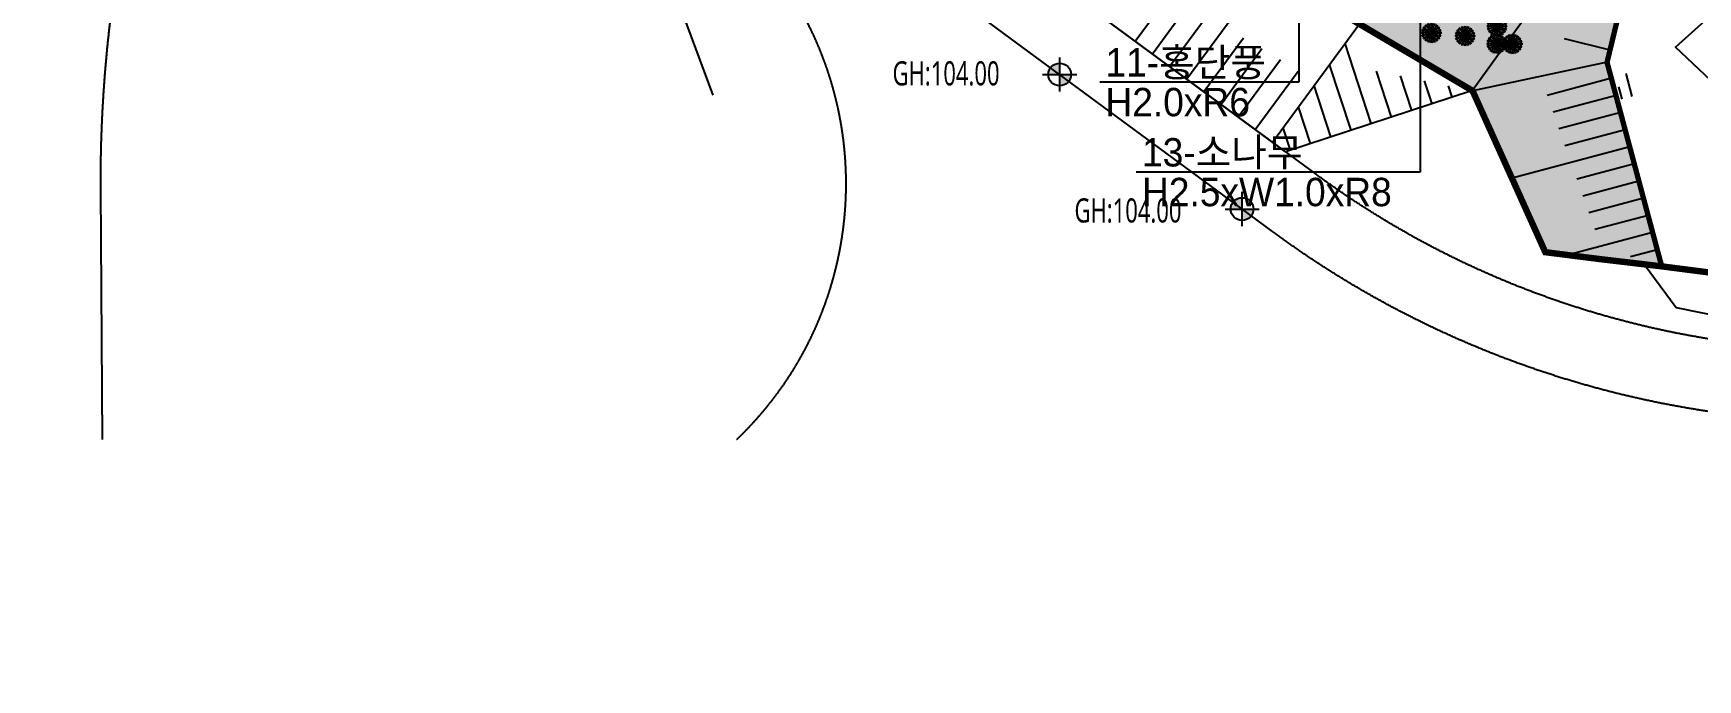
# Model space of a CAD drawing. Header units: millimetres. Extents: x 13387 to 322416, y 10188 to 219730.
# Drawn here: x 13387 to 107185, y 14718 to 51162 of the extents above; entities that cross this region are included whole.
import ezdxf
from ezdxf.enums import TextEntityAlignment as Align
from ezdxf.xclip import XClip

# ---------------------------------------------------------------- set-up
doc = ezdxf.new("R2010")
doc.units = ezdxf.units.MM
doc.header["$LTSCALE"] = 400
doc.header["$XCLIPFRAME"] = 0
for name, pattern in [('base$0$base$0$CENTER', [2, 1.25, -0.25, 0.25, -0.25]), ('base$0$base$0$PHANTOM2', [31.75, 15.875, -3.175, 3.175, -3.175, 3.175, -3.175]), ('base$0$base$0$XREF_BASE$0$PHANTOMX2', [5, 2.5, -0.5, 0.5, -0.5, 0.5, -0.5])]:
    doc.linetypes.add(name, pattern=pattern)
doc.layers.get('Defpoints').update_dxf_attribs({"color": 153})
for name, color, linetype in [('0-녹지', 71, 'Continuous'), ('_교목_Name', 7, 'Continuous'), ('_교목_Plant', 90, 'Continuous'), ('_교목_Size', 7, 'Continuous'), ('_교목_Tag', 7, 'Continuous'), ('base$0$base$0$1-HY', 8, 'Continuous'), ('base$0$base$0$1-SIM', 8, 'Continuous'), ('base$0$base$0$1-지적선', 3, 'Continuous'), ('base$0$base$0$ADA030', 1, 'Continuous'), ('base$0$base$0$CE-SLOP-FILL', 1, 'Continuous'), ('base$0$base$0$CE_GH', 240, 'Continuous'), ('base$0$base$0$LSMD_CONT_LDREG_41500', 1, 'Continuous'), ('base$0$base$0$rndur', 1, 'Continuous'), ('base$0$base$0$XREF_BASE$0$CE-SLOP-FILL', 1, 'Continuous'), ('base$0$base$0$XREF_BASE$0$CE_PROPERTY LINE', 2, 'Continuous'), ('base$0$base$0$XREF_BASE$0$LSMD_CONT_LDREG_41500', 1, 'Continuous'), ('base$0$base$0$XREF_BASE$0$성토옹벽', 6, 'Continuous'), ('base$0$base$0$사업부지', 7, 'Continuous')]:
    doc.layers.add(name, color=color, linetype=linetype)
doc.layers.add('base$0$base$0$CE_GH_TEXT', color=2, linetype='Continuous', lineweight=20)
doc.styles.add('base$0$base$0$나눔고딕N', font='NanumGothic.ttf')
doc.styles.add('Landy', font='')
doc.styles.get("Standard").update_dxf_attribs({"font": 'arial.ttf'})
doc.styles.get('Landy').set_extended_font_data('Dotum')
doc.dimstyles.new('LandyUse_T', dxfattribs={"dimtxt": 2.5, "dimasz": 80, "dimexe": 1.25, "dimexo": 0.625, "dimtad": 1, "dimtxsty": 'Standard', "dimcen": 2.5, "dimadec": 0, "dimazin": 0, "dimtfac": 1, "dimtmove": 0, "dimatfit": 3, "dimfxl": 1, "dimarcsym": 0})

# ---------------------------------------------------------------- blocks, each defined once
blk = doc.blocks.new('base$0$base$0$XREF_BASE$0$A$C3CBC0631')
at = {"layer": 'base$0$base$0$XREF_BASE$0$CE_PROPERTY LINE', "color": 8, "linetype": 'base$0$base$0$XREF_BASE$0$PHANTOMX2', "ltscale": 3, "flags": 128}
blk.add_lwpolyline([(24653, 158067), (15380, 151109), (8259, 149251), (3838, 149290), (748, 147602), (-6916, 147572), (-7299, 146160), (-1843, 125252), (436, 116516), (2171, 109870), (5326, 104706), (5798, 96717), (3940, 88655), (43, 76542), (81, 64279), (3722, 52297), (8342, 45951), (24954, 35648), (27528, 32946), (33205, 26984), (45785, 19196), (55262, 14961), (63842, 9900), (67943, 799), (71065, 403), (74495, 0), (71416, 11497), (72509, 16027), (80907, 20283), (84381, 29814), (86654, 26118), (86417, 19281), (94182, 16961), (94474, 13223), (94701, 13128), (143072, 50641), (145797, 73715), (141926, 86006), (137274, 142330), (130340, 137929), (128629, 139085), (122336, 140647), (114378, 141402), (105828, 145930), (90331, 146144), (69871, 143916), (58636, 140116), (56478, 144307), (45633, 153630)], close=True, dxfattribs=at)
blk = doc.blocks.new('base$0$base$0$A$C61401735')
at = {"layer": 'base$0$base$0$ADA030', "color": 251, "flags": 128}
blk.add_lwpolyline([(75954, 578), (75951, 586)], dxfattribs=at)
at = {"layer": 'base$0$base$0$CE-SLOP-FILL', "color": 251, "linetype": 'ByBlock'}
for p, q in [((77869, 12190), (75299, 12818)), ((77702, 11497), (70141, 9892)), ((77954, 10597), (74320, 9629)), ((78212, 9631), (74656, 8684)), ((78469, 8664), (74992, 7739)), ((78726, 7698), (75328, 6793)), ((78983, 6732), (72356, 4967)), ((79241, 5765), (76001, 4903)), ((79498, 4799), (76337, 3958)), ((79755, 3833), (76673, 3012)), ((80013, 2866), (77010, 2067)), ((80270, 1900), (75520, 635)), ((80527, 934), (79026, 534))]:
    blk.add_line(p, q, dxfattribs=at)
blk.add_lwpolyline([(95670, 31700, 0.255356), (84593, 25001, -0.144646), (77381, 18193, -0.034246), (75177, 17259), (74975, 16673), (70128, 9900), (74229, 799), (77351, 403), (80781, 0), (77702, 11497), (78795, 16027), (87193, 20283), (90667, 29814), (95670, 30504), (95670, 31700)], format="xyb", dxfattribs=at)
blk = doc.blocks.new('base$0$base$0$A$C0C523BD5')
at = {"layer": 'base$0$base$0$1-SIM', "color": 8}
for p, q in [((0.394, 0.892), (0.394, 0)), ((0, 0.48), (0, 0))]:
    blk.add_line(p, q, dxfattribs=at)
blk = doc.blocks.new('base$0$base$0$G$C940A8A8A')
at = {"layer": 'base$0$base$0$LSMD_CONT_LDREG_41500', "color": 1, "linetype": 'Continuous', "const_width": 300, "flags": 128}
blk.add_lwpolyline([(10039, 103817), (3210, 93080), (151, 81205), (648, 68692), (3516, 61385), (16989, 47222), (18797, 43957), (22785, 36755), (32990, 26043), (41091, 19552), (48115, 12489), (49785, 2647), (52706, 1476), (55923, 220), (55847, 12122), (58048, 16229), (67249, 18227)], dxfattribs=at)
blk = doc.blocks.new('base$0$base$0$현황측량 지적')
at = {"layer": 'base$0$base$0$1-HY'}
blk.add_lwpolyline([(14867, -139998), (16677, -142433), (20940, -143298), (26927, -143527), (31201, -141496), (16636, -127759), (22932, -122082), (21439, -120251)], dxfattribs=at)
at = {"layer": 'base$0$base$0$rndur', "linetype": 'base$0$base$0$PHANTOM2', "ltscale": 2, "const_width": 360, "flags": 128}
blk.add_lwpolyline([(206883, -157310), (202971, -156085), (192523, -138055), (192037, -134393), (187653, -139214), (180694, -143462), (173737, -143509), (161354, -148904), (157725, -144242), (154816, -136784), (158050, -127241), (126239, -144923), (122996, -147375), (114777, -142533), (78067, -156212), (59378, -150969), (50990, -145420), (42961, -141949), (35259, -140747), (23792, -141142), (15855, -140119), (12425, -139716), (9303, -139321), (5202, -130219), (-3377, -125158), (-12855, -120922), (-25433, -113134), (-31110, -107172), (-33684, -104469), (-50296, -94166), (-54916, -87820), (-58556, -75838), (-58594, -63575), (-54697, -51462), (-52838, -43399), (-53310, -35411), (-56465, -30247), (-58199, -23603), (-65933, 6044), (-65550, 7455), (-83110, 7388), (-99556, 7405), (-100789, 7832), (-83513, -58384), (-91570, -60086), (-90952, -159807)], dxfattribs=at)
at = {"layer": 'base$0$base$0$rndur', "linetype": 'base$0$base$0$PHANTOM2', "ltscale": 2, "flags": 128}
blk.add_lwpolyline([(206883, -157310), (202971, -156085), (192523, -138055), (192037, -134393), (187653, -139214), (180694, -143462), (173737, -143509), (161354, -148904), (157725, -144242), (154816, -136784), (158050, -127241), (126239, -144923), (122996, -147375), (114777, -142533), (78067, -156212), (59378, -150969), (50990, -145420), (42961, -141949), (35259, -140747), (23792, -141142), (15855, -140119), (12425, -139716), (9303, -139321), (5202, -130219), (-3377, -125158), (-12855, -120922), (-25433, -113134), (-31110, -107172), (-33684, -104469), (-50296, -94166), (-54916, -87820), (-58556, -75838), (-58594, -63575), (-54697, -51462), (-52838, -43399), (-53310, -35411), (-56465, -30247), (-58199, -23603), (-65933, 6044), (-65550, 7455), (-83110, 7388), (-99556, 7405), (-100789, 7832), (-83513, -58384), (-91570, -60086), (-90952, -159807)], dxfattribs=at)
at = {"layer": 'base$0$base$0$1-SIM', "xscale": 1500, "yscale": 1500, "zscale": 1500, "rotation": 14.62512501046145}
blk.add_blockref('base$0$base$0$A$C0C523BD5', (13607, -130698), dxfattribs=at)
at = {"layer": 'base$0$base$0$1-지적선', "color": 8, "rotation": 14.62512504690287}
blk.add_blockref('base$0$base$0$G$C940A8A8A', (-38193, -154447), dxfattribs=at)
blk = doc.blocks.new('base$0$base$0$XREF_BASE$0$42423123')
at = {"color": 8, "elevation": -85.903, "flags": 128}
blk.add_lwpolyline([(296753.797, 354722.355), (296742.728, 354721.684), (296725.083, 354743.467), (296725.304, 354745.576), (296719.523, 354752.714), (296718.006, 354754.586), (296707.445, 354767.624, -0.241383), (296702.098, 354793.07), (296709.251, 354819.265), (296716.193, 354817.325), (296719.019, 354827.438), (296712.017, 354829.394), (296712.346, 354830.601)], format="xyb", dxfattribs=at)
at = {"color": 8, "flags": 128}
blk.add_lwpolyline([(296720.991, 354828.24), (296719.555, 354821.015), (296715.721, 354813.683), (296708.892, 354802.946), (296705.833, 354791.071), (296706.33, 354778.558), (296709.198, 354771.251), (296722.671, 354757.088), (296724.479, 354753.823), (296728.467, 354746.621), (296738.672, 354735.909), (296746.773, 354729.418), (296753.797, 354722.355)], dxfattribs=at)
at = {"layer": 'base$0$base$0$XREF_BASE$0$CE-SLOP-FILL', "color": 8}
for p, q in [((296736.112, 354729.851), (296738.628, 354731.89)), ((296736.867, 354728.919), (296739.485, 354731.039)), ((296738.378, 354727.054), (296744.02, 354731.624)), ((296737.623, 354727.986), (296740.342, 354730.189)), ((296739.133, 354726.122), (296742.056, 354728.489)), ((296739.889, 354725.189), (296742.913, 354727.639)), ((296742.155, 354722.392), (296748.583, 354727.599)), ((296740.644, 354724.257), (296743.763, 354726.783)), ((296747.808, 354721.992), (296747.52, 354726.738)), ((296741.399, 354723.324), (296744.566, 354725.889)), ((296746.61, 354721.919), (296746.374, 354725.81)), ((296745.412, 354721.847), (296745.228, 354724.882)), ((296749.006, 354722.065), (296748.841, 354724.785)), ((296744.215, 354721.774), (296744.083, 354723.953)), ((296750.204, 354722.137), (296750.08, 354724.177)), ((296751.401, 354722.21), (296751.319, 354723.57)), ((296743.017, 354721.702), (296742.937, 354723.025)), ((296752.599, 354722.282), (296752.558, 354722.963)), ((296753.797, 354722.355), (296753.797, 354722.355))]:
    blk.add_line(p, q, dxfattribs=at)
at = {"layer": 'base$0$base$0$XREF_BASE$0$LSMD_CONT_LDREG_41500', "color": 8, "linetype": 'Continuous', "flags": 128}
blk.add_lwpolyline([(296753.797, 354722.355), (296753.797, 354722.355), (296746.773, 354729.418), (296738.672, 354735.909), (296728.467, 354746.621), (296724.479, 354753.823), (296722.671, 354757.088), (296709.198, 354771.251), (296706.33, 354778.558), (296705.833, 354791.071), (296708.892, 354802.946), (296715.721, 354813.683), (296719.555, 354821.015), (296720.991, 354828.24)], dxfattribs=at)
blk = doc.blocks.new('base$0$base$0$XREF_BASE$0$A$C5E376D50')
at = {"color": 8}
for points in [[(374986, 153404, -0.180089), (333337, 157628), (326035, 161222, 0.102992), (299192, 168139), (300158, 168093, -0.148011), (272310, 177969), (248009, 195863), (239404, 202199), (237464, 203627), (223953, 213576, -0.241383), (211743, 238073), (212176, 276367), (195483, 272011, -0.369038), (200555, 266091, -0.003164), (200552, 265424), (199994, 216062, -0.041869), (198408, 199419)], [(204104, 131527), (203820, 177083, -0.044561), (204938, 190557, -0.560052), (228633, 200196), (234661, 195757), (234661, 195757), (237621, 193577), (237621, 193577, -0.414994), (241911, 165582, -0.146038), (232777, 158695), (225692, 156060), (228481, 148562), (250625, 156797, -0.101084), (278308, 161110), (298817, 160148, -0.102992), (322502, 154045), (329803, 150451, 0.132121), (364456, 143617, -0.332166)]]:
    blk.add_lwpolyline(points, format="xyb", dxfattribs=at)
blk.add_lwpolyline([(235447, 195178), (234198, 193482), (236598, 187028), (236598, 187027), (238308, 182431)], dxfattribs=at)
at = {"layer": 'Defpoints', "linetype": 'Continuous', "flags": 128}
blk.add_lwpolyline([(221214, 261437), (217317, 249324), (217355, 237061), (220996, 225079), (225616, 218733), (242228, 208431), (244802, 205728), (250479, 199767), (263058, 191978), (272536, 187743), (281116, 182682), (285217, 173581), (288339, 173185), (291769, 172782), (288690, 184280), (289783, 188809), (298181, 193066)], dxfattribs=at)
at = {"color": 8, "xscale": 1000, "yscale": 1000, "zscale": 1000, "rotation": 14.62585327519887}
blk.add_blockref('base$0$base$0$XREF_BASE$0$42423123', (-197286947, -417977119), dxfattribs=at)
blk = doc.blocks.new('base$0$base$0$A$C22D04AE8')
at = {"layer": 'base$0$base$0$CE_GH'}
h = blk.add_hatch(color=256, dxfattribs=at)
h.paths.add_polyline_path([(0, 0), (0, 800, 0.4142136), (-800, 0)])
h.paths.add_polyline_path([(800, 0), (0, 0), (0, -800, 0.4142136)])
for points in [[(0, -1200), (0, 1200)], [(-1200, 0), (1200, 0)]]:
    blk.add_lwpolyline(points, dxfattribs=at)
blk.add_circle((0, 0), 800, dxfattribs=at)
blk = doc.blocks.new('base', base_point=(0, 0))
at = {"layer": 'base$0$base$0$사업부지', "color": 8, "linetype": 'base$0$base$0$CENTER', "ltscale": 150, "flags": 128}
blk.add_lwpolyline([(2525272.1, -1110515.9, 0.0529487), (2511914.4, -1108447.3), (2511914.4, -1108447.3), (2511914.4, -1108447.3), (2512880.1, -1108493.5, -0.1480106), (2482858.3, -1097815.3), (2481131, -1096541), (2470849.7, -1088955.9), (2456963.6, -1078711.4), (2456963.6, -1078711.4), (2453744.8, -1076336.7), (2448035.9, -1072125), (2434377.2, -1062048.2), (2434377.6, -1062048.2), (2425956, -1055835.2, -0.217698), (2420599.7, -1044349.9), (2421054.4, -1007167.3, 0.0428045), (2420300, -996897.9), (2416071.6, -979543.3), (2408961.6, -952194.3)], format="xyb", dxfattribs=at)
ref = blk.add_blockref('base$0$base$0$현황측량 지적', (2488921, -959657.5))
XClip(ref).set_block_clipping_path([(-120941.079460036, -150848.0068536659), (162857.5363889819, 70751.9931463341)])
ref = blk.add_blockref('base$0$base$0$XREF_BASE$0$A$C5E376D50', (2212998.1, -1272554.8))
XClip(ref).set_block_clipping_path([(154965.4345864058, 162053.3751671459), (438965.4345861674, 383653.3751671459)])
at = {"layer": 'base$0$base$0$CE-SLOP-FILL', "linetype": 'ByBlock'}
blk.add_blockref('base$0$base$0$A$C61401735', (2424002.9, -1099771.4), dxfattribs=at)
at = {"layer": 'base$0$base$0$CE_GH', "linetype": 'ByBlock', "xscale": 0.8, "yscale": 0.8, "zscale": 0.8}
for p in [(2470856.9, -1088960), (2481137.9, -1096545.5)]:
    blk.add_blockref('base$0$base$0$A$C22D04AE8', p, dxfattribs=at)
at = {"layer": 'base$0$base$0$XREF_BASE$0$성토옹벽'}
blk.add_blockref('base$0$base$0$XREF_BASE$0$A$C3CBC0631', (2430288.9, -1099777.9), dxfattribs=at)
at = {"layer": 'base$0$base$0$CE_GH_TEXT', "color": 2, "lineweight": 20, "style": 'base$0$base$0$나눔고딕N', "width": 0.7}
for p in [(2461437.5, -1088895.5), (2471689.5, -1096626.1)]:
    blk.add_text('GH:104.00', height=1360, dxfattribs=at).set_placement(p, align=Align.MIDDLE_LEFT)
blk = doc.blocks.new('TE000015_0')
for q in [(-0.7, 0), (-0.67, 0.22), (-0.67, -0.22), (-0.57, 0.41), (-0.57, -0.41), (-0.41, 0.57), (-0.41, -0.57), (-0.22, 0.67), (-0.22, -0.67), (0, 0.7), (0.22, 0.67), (0.41, 0.57), (0.57, 0.41), (0.67, 0.22), (0.41, -0.57), (0.67, -0.22), (0.57, -0.41), (0.7, 0), (0.22, -0.67), (0, -0.7)]:
    blk.add_line((0, 0), q)
at = {"color": 0}
for centre, start, end in [((-0.7, 0.11), 270, 72), ((-0.7, -0.11), 288, 90), ((-0.63, 0.32), 252, 54), ((-0.5, 0.5), 234, 36), ((-0.32, 0.63), 216, 18), ((-0.11, 0.7), 198, 0), ((0.11, 0.7), 180, 342), ((0.32, 0.63), 162, 324), ((0.5, 0.5), 144, 306), ((0.63, 0.32), 126, 288), ((0.7, 0.11), 108, 270), ((0.7, -0.11), 90, 252), ((-0.63, -0.32), 306, 108), ((-0.5, -0.5), 324, 126), ((-0.32, -0.63), 342, 144), ((-0.11, -0.7), 0, 162), ((0.11, -0.7), 18, 180), ((0.32, -0.63), 36, 198), ((0.5, -0.5), 54, 216), ((0.63, -0.32), 72, 234)]:
    blk.add_arc(centre, 0.111, start, end, dxfattribs=at)
blk = doc.blocks.new('G$CE0093AA2')
at = {"layer": '0-녹지'}
h = blk.add_hatch(color=256, dxfattribs=at)
h.dxf.hatch_style = 1
edge = h.paths.add_edge_path()
edge.add_line((19332, 126164), (19440, 125747))
edge.add_line((19440, 125747), (22595, 120583))
edge.add_line((22595, 120583), (23068, 112594))
edge.add_line((23068, 112594), (21209, 104532))
edge.add_line((21209, 104532), (17313, 92419))
edge.add_line((17313, 92419), (17351, 80156))
edge.add_line((17351, 80156), (20991, 68174))
edge.add_line((20991, 68174), (25611, 61828))
edge.add_line((25611, 61828), (42224, 51526))
edge.add_line((42224, 51526), (44798, 48823))
edge.add_line((44798, 48823), (50475, 42861))
edge.add_line((50475, 42861), (63054, 35073))
edge.add_line((63054, 35073), (72532, 30838))
edge.add_line((72532, 30838), (81111, 25777))
edge.add_line((81111, 25777), (85212, 16676))
edge.add_line((85212, 16676), (91764, 15877))
edge.add_line((91764, 15877), (88685, 27374))
edge.add_line((88685, 27374), (89778, 31902))
edge.add_line((89778, 31902), (98176, 36160))
edge.add_line((98176, 36160), (101651, 45691))
edge.add_line((101651, 45691), (103923, 41996))
edge.add_line((103923, 41996), (103686, 35158))
edge.add_line((103686, 35158), (111452, 32838))
edge.add_line((111452, 32838), (111744, 29100))
edge.add_line((111744, 29100), (111971, 29006))
edge.add_line((111971, 29006), (160342, 66518))
edge.add_line((160342, 66518), (163067, 89592))
edge.add_line((163067, 89592), (159195, 101883))
edge.add_line((159195, 101883), (154544, 158207))
edge.add_line((154544, 158207), (147609, 153806))
edge.add_line((147609, 153806), (145898, 154962))
edge.add_line((145898, 154962), (139606, 156524))
edge.add_line((139606, 156524), (131647, 157279))
edge.add_line((131647, 157279), (123097, 161807))
edge.add_line((123097, 161807), (107601, 162021))
edge.add_line((107601, 162021), (87141, 159793))
edge.add_line((87141, 159793), (75906, 155993))
edge.add_line((75906, 155993), (73745, 160181))
edge.add_line((73745, 160181), (73096, 160745))
edge.add_line((73096, 160745), (72894, 160510))
edge.add_line((72894, 160510), (72242, 159752))
edge.add_line((72242, 159752), (62304, 168301))
edge.add_line((62304, 168301), (42227, 172547))
edge.add_line((42227, 172547), (32820, 165471))
edge.add_line((32820, 165471), (25883, 163665))
edge.add_line((25883, 163665), (18187, 161975))
edge.add_line((18187, 161975), (11890, 160474))
edge.add_line((11890, 160474), (17026, 140967))
edge.add_line((17026, 140967), (15748, 140633))
edge.add_arc((16971, 144898), 4437, 254.00037, 277.35559)
edge.add_arc((17403, 141489), 1000, 277.81441, 14.39027)
edge.add_line((18371, 141737), (13785, 159318))
edge.add_line((13785, 159318), (29855, 163519))
edge.add_line((29855, 163519), (30813, 159836))
edge.add_line((30813, 159836), (33433, 159836))
edge.add_arc((33433, 161336), 1500, 270, 0)
edge.add_line((34933, 161336), (34933, 165036))
edge.add_line((34933, 165036), (63733, 165036))
edge.add_line((63733, 165036), (63733, 161336))
edge.add_arc((65233, 161336), 1500, 180, 270)
edge.add_line((65233, 159836), (65633, 159836))
edge.add_line((65633, 159836), (65633, 153836))
edge.add_line((65633, 153836), (51533, 153836))
edge.add_arc((51533, 152336), 1500, 90, 180)
edge.add_line((50033, 152336), (50033, 151836))
edge.add_line((50033, 151836), (71008, 151836))
edge.add_line((71008, 151836), (71008, 151636))
edge.add_line((71008, 151636), (50033, 151636))
edge.add_line((50033, 151636), (50033, 151436))
edge.add_line((50033, 151436), (132842, 151437))
edge.add_line((132842, 151437), (125758, 157216))
edge.add_line((125758, 157216), (126390, 157991))
edge.add_line((126390, 157991), (133198, 152437))
edge.add_line((133198, 152437), (151994, 152437))
edge.add_line((151994, 152437), (152030, 124236))
edge.add_line((152030, 124236), (152233, 124236))
edge.add_line((152233, 124236), (152230, 88933))
edge.add_line((152230, 88933), (158560, 88933))
edge.add_line((158560, 88933), (158560, 78842))
edge.add_line((158560, 78842), (152230, 78842))
edge.add_line((152230, 78842), (152230, 66033))
edge.add_line((152230, 66033), (147833, 66033))
edge.add_line((147833, 66033), (147833, 62187))
edge.add_line((147833, 62187), (147083, 61578))
edge.add_line((147083, 61578), (147725, 60739))
edge.add_line((147725, 60739), (131769, 47783))
edge.add_line((131769, 47783), (123643, 42450))
edge.add_line((123643, 42450), (107643, 42441))
edge.add_line((107643, 42441), (107643, 47629))
edge.add_line((107643, 47629), (107217, 47629))
edge.add_arc((107217, 34129), 13500, 90, 149.81131)
edge.add_arc((80422, 49717), 17500, 296.88928, 329.81131, ccw=False)
edge.add_arc((80422, 49717), 17500, 238.20401, 296.88928, ccw=False)
edge.add_line((71201, 34843), (39074, 54760))
edge.add_arc((54617, 79833), 29500, 180, 238.20401, ccw=False)
edge.add_line((25117, 79833), (25117, 118109))
edge.add_arc((16617, 118109), 8500, 360, 71.37307)
ref = blk.add_blockref('base', (-2413015, 1115651))
XClip(ref).set_block_clipping_path([(2413015.1054852898, -1109546.827617452), (2592876.6779239769, -918069.190399006)])
at = {"layer": '_교목_Plant', "xscale": 800, "yscale": 800, "zscale": 800}
for p in [(78791, 29031), (80689, 28862), (82487, 29406), (82473, 28425), (83355, 28411)]:
    blk.add_blockref('TE000015_0', p, dxfattribs=at)
at = {"layer": '_교목_Name', "style": 'Landy'}
for s, p in [('11-홍단풍', (60420, 26574)), ('13-소나무', (62481, 21504))]:
    blk.add_text(s, height=1600, dxfattribs=at).set_placement(p)
at = {"layer": '_교목_Size', "style": 'Landy'}
for s, p in [('H2.0xR6', (60420, 24334)), ('H2.5xW1.0xR8', (62481, 19264))]:
    blk.add_text(s, height=1600, dxfattribs=at).set_placement(p)
at = {"layer": '_교목_Tag'}
for points in [[(71313, 33172), (71313, 26254), (60100, 26254)], [(78152, 29850), (78152, 21184), (62161, 21184)]]:
    blk.add_leader(points, dimstyle='LandyUse_T', dxfattribs=at)

msp = doc.modelspace()

# ---------------------------------------------------------------- block references
msp.add_blockref('G$CE0093AA2', (13387, 22149))

doc.saveas('drawing.dxf')
